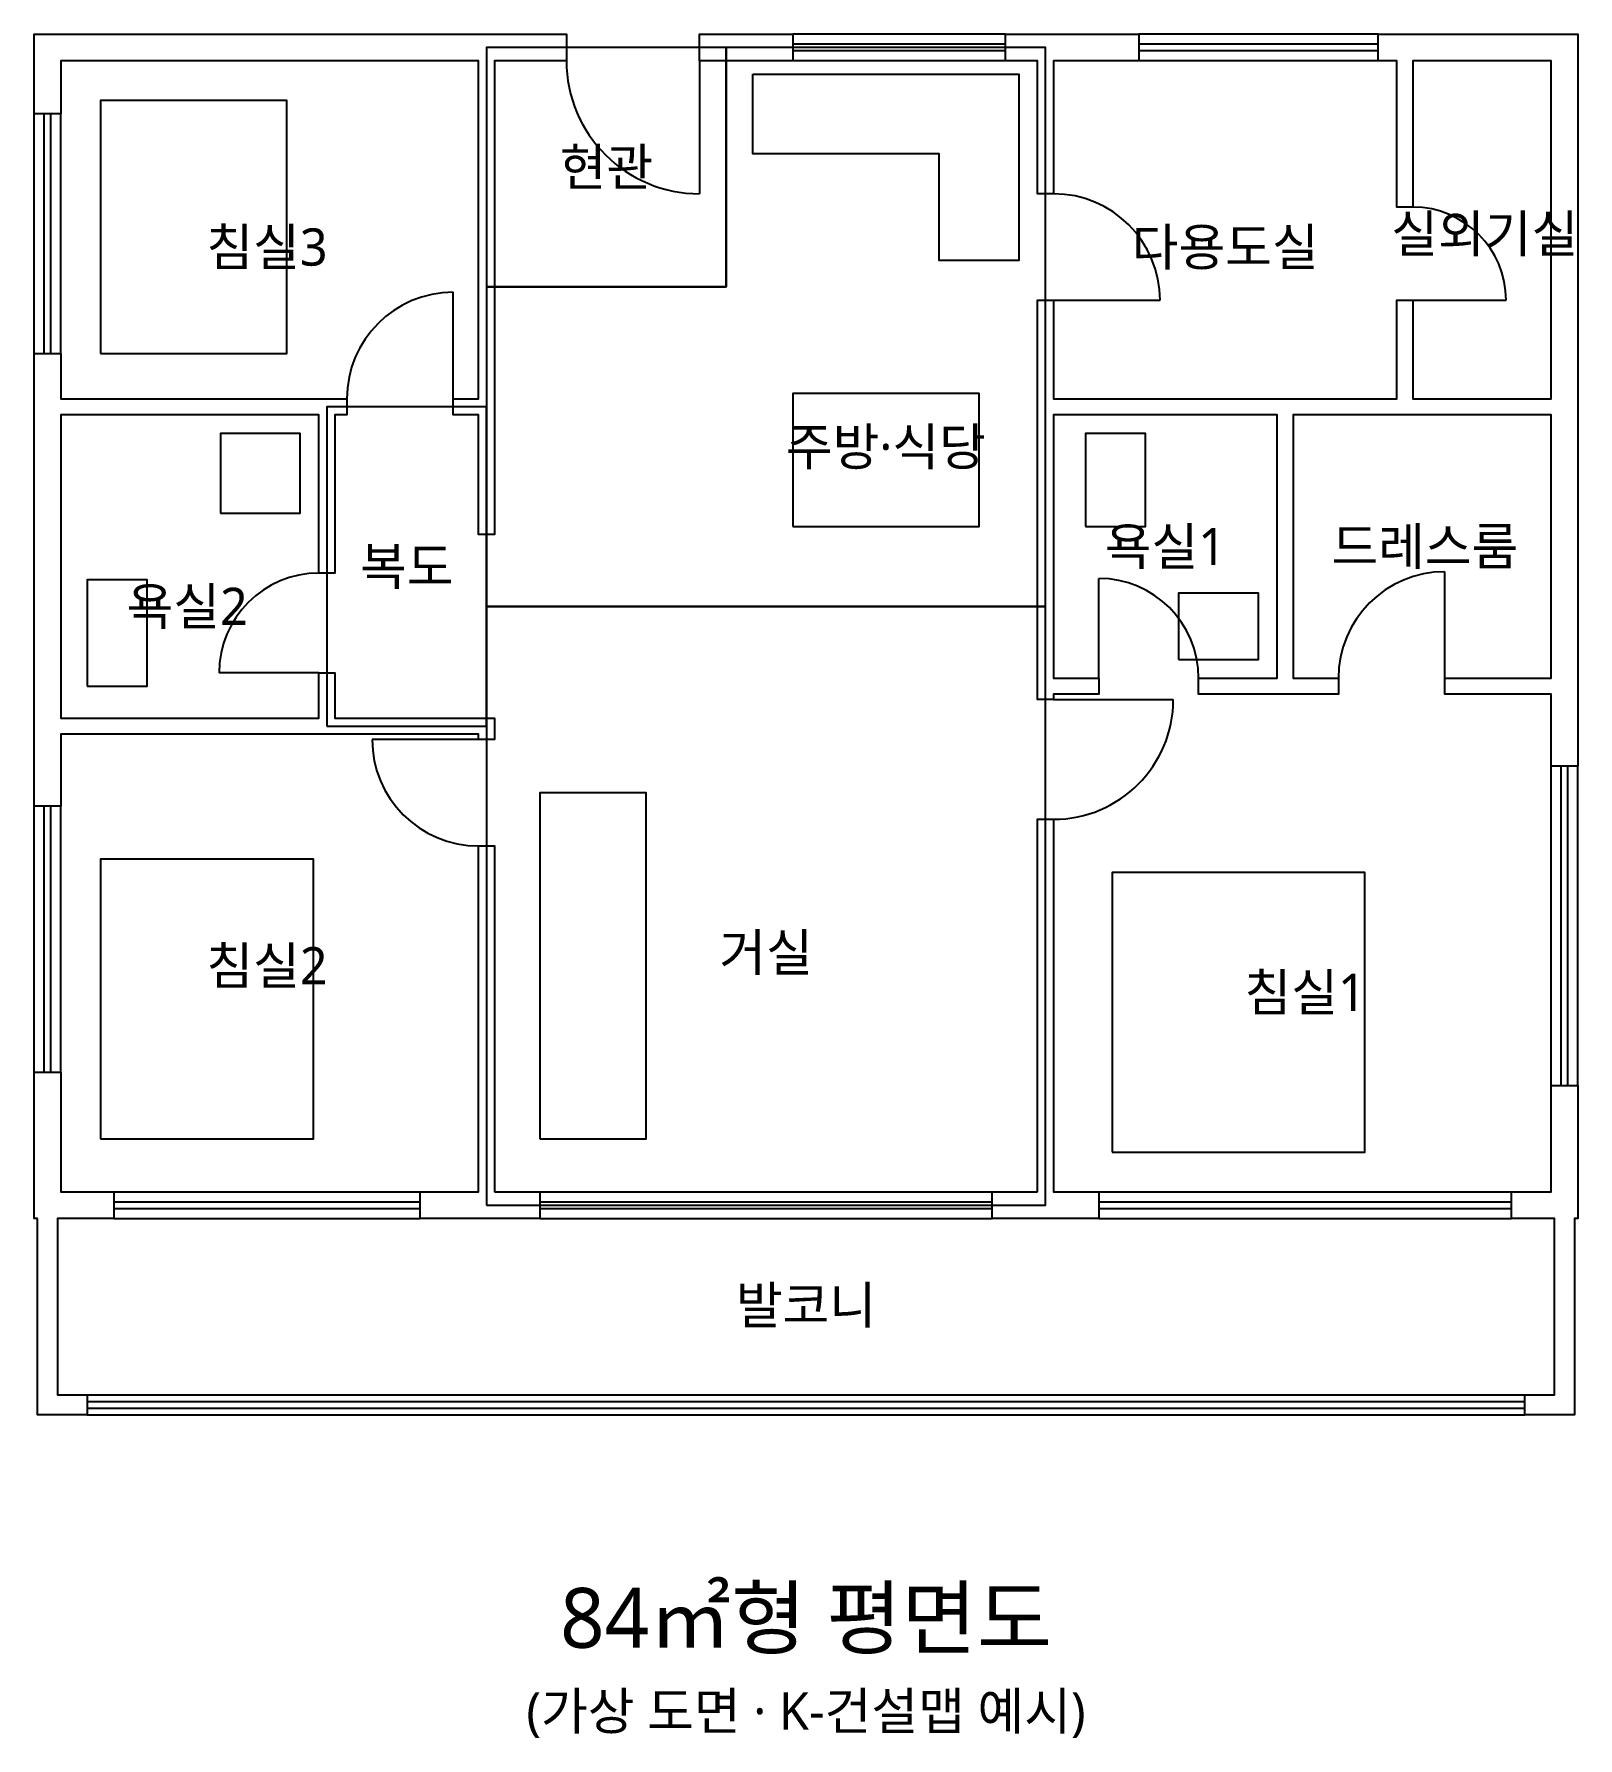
# Model space of a CAD drawing. Header units: millimetres. Extents: x -100 to 11500, y -2502 to 10300.
import ezdxf
from ezdxf.enums import TextEntityAlignment as Align

# ---------------------------------------------------------------- set-up
doc = ezdxf.new("R2010")
doc.units = ezdxf.units.MM
for name, color, linetype in [('A-AREA', 8, 'Continuous'), ('A-DOOR', 3, 'Continuous'), ('A-FURN', 9, 'Continuous'), ('A-TEXT', 2, 'Continuous'), ('A-TITLE', 7, 'Continuous'), ('A-TOIL', 9, 'Continuous'), ('A-WALL', 7, 'Continuous'), ('A-WIN', 4, 'Continuous')]:
    doc.layers.add(name, color=color, linetype=linetype)
doc.styles.add('KOR', font='malgun.ttf')

msp = doc.modelspace()

# ---------------------------------------------------------------- linework, layer by layer
at = {"layer": 'A-AREA'}
for points in [[(3300, 6000), (7500, 6000), (7500, 10200), (5100, 10200), (5100, 8400), (3300, 8400)], [(3300, 8400), (5100, 8400), (5100, 10200), (3300, 10200)], [(2100, 5100), (3300, 5100), (3300, 7500), (2100, 7500)], [(3300, 1500), (7500, 1500), (7500, 6000), (3300, 6000)]]:
    msp.add_lwpolyline(points, close=True, dxfattribs=at)
at = {"layer": 'A-DOOR'}
for p, q in [((4900, 10100), (4900, 9100)), ((3050, 7560), (3050, 8360)), ((7560, 8300), (8360, 8300)), ((10260, 8300), (10960, 8300)), ((7900, 5460), (7900, 6210)), ((10500, 5460), (10500, 6260)), ((2040, 5500), (1290, 5500)), ((7560, 5300), (8460, 5300)), ((3240, 5000), (2440, 5000))]:
    msp.add_line(p, q, dxfattribs=at)
for centre, radius, start, end in [((4900, 10100), 1000, 180, -90), ((7560, 8300), 800, 0, 90), ((10260, 8300), 700, 0, 90), ((3050, 7560), 800, 90, 180), ((2040, 5500), 750, 90, 180), ((7900, 5460), 750, 0, 90), ((10500, 5460), 800, 90, 180), ((7560, 5300), 900, -90, 0), ((3240, 5000), 800, 180, -90)]:
    msp.add_arc(centre, radius, start, end, dxfattribs=at)
at = {"layer": 'A-FURN'}
msp.add_line((3300, 8400), (5100, 8400), dxfattribs=at)
for points in [[(5300, 10000), (7300, 10000), (7300, 8600), (6700, 8600), (6700, 9400), (5300, 9400)], [(400, 7900), (1800, 7900), (1800, 9800), (400, 9800)], [(5600, 6600), (7000, 6600), (7000, 7600), (5600, 7600)], [(3700, 2000), (4500, 2000), (4500, 4600), (3700, 4600)], [(400, 2000), (2000, 2000), (2000, 4100), (400, 4100)], [(8000, 1900), (9900, 1900), (9900, 4000), (8000, 4000)]]:
    msp.add_lwpolyline(points, close=True, dxfattribs=at)
at = {"layer": 'A-TOIL'}
for points in [[(1300, 6700), (1900, 6700), (1900, 7300), (1300, 7300)], [(7800, 6600), (8250, 6600), (8250, 7300), (7800, 7300)], [(300, 5400), (750, 5400), (750, 6200), (300, 6200)], [(8500, 5600), (9100, 5600), (9100, 6100), (8500, 6100)]]:
    msp.add_lwpolyline(points, close=True, dxfattribs=at)
at = {"layer": 'A-WALL'}
for points in [[(-100, 10100), (-100, 10200), (-100, 10300), (100, 10300), (3900, 10300), (3900, 10100), (3360, 10100), (3360, 7560), (3360, 7440), (3360, 6600), (3360, 6540), (3240, 6540), (3240, 7440), (3050, 7440), (3050, 7560), (3240, 7560), (3240, 10100), (100, 10100), (100, 9700), (-100, 9700)], [(5600, 10300), (5600, 10100), (4900, 10100), (4900, 10300)], [(8200, 10300), (8200, 10100), (7560, 10100), (7560, 9100), (7440, 9100), (7440, 10100), (7200, 10100), (7200, 10300)], [(11300, 10300), (11400, 10300), (11500, 10300), (11500, 10100), (11500, 4800), (11300, 4800), (11300, 5340), (10500, 5340), (10500, 5460), (11300, 5460), (11300, 7440), (10260, 7440), (10140, 7440), (9360, 7440), (9360, 5460), (9700, 5460), (9700, 5340), (9360, 5340), (9240, 5340), (8650, 5340), (8650, 5460), (9240, 5460), (9240, 7440), (7560, 7440), (7560, 5460), (7900, 5460), (7900, 5340), (7560, 5340), (7560, 5300), (7440, 5300), (7440, 5340), (7440, 5400), (7440, 5460), (7440, 7440), (7440, 7560), (7440, 8300), (7560, 8300), (7560, 7560), (9240, 7560), (9360, 7560), (10140, 7560), (10140, 8300), (10260, 8300), (10260, 7560), (11300, 7560), (11300, 10100), (10260, 10100), (10260, 9000), (10140, 9000), (10140, 10100), (10000, 10100), (10000, 10300)], [(-100, 7900), (100, 7900), (100, 7560), (2040, 7560), (2160, 7560), (2250, 7560), (2250, 7440), (2160, 7440), (2160, 6250), (2040, 6250), (2040, 7440), (100, 7440), (100, 5160), (2040, 5160), (2040, 5500), (2160, 5500), (2160, 5160), (3240, 5160), (3300, 5160), (3360, 5160), (3360, 5040), (3360, 5000), (3240, 5000), (3240, 5040), (2160, 5040), (2040, 5040), (100, 5040), (100, 4500), (-100, 4500)], [(7440, 1600), (7440, 4400), (7560, 4400), (7560, 1600), (7900, 1600), (7900, 1400), (7100, 1400), (7100, 1600)], [(3360, 1600), (3700, 1600), (3700, 1400), (2800, 1400), (2800, 1600), (3240, 1600), (3240, 4200), (3360, 4200)], [(-75, 1400), (-100, 1400), (-100, 1600), (-100, 2500), (100, 2500), (100, 1600), (500, 1600), (500, 1400), (100, 1400), (75, 1400), (75, 75), (300, 75), (300, -75), (75, -75), (0, -75), (-75, -75), (-75, 75)], [(11500, 1600), (11500, 1500), (11500, 1400), (11475, 1400), (11475, 75), (11475, 0), (11475, -75), (11325, -75), (11100, -75), (11100, 75), (11325, 75), (11325, 1400), (11300, 1400), (11000, 1400), (11000, 1600), (11300, 1600), (11300, 2400), (11500, 2400)]]:
    msp.add_lwpolyline(points, close=True, dxfattribs=at)
at = {"layer": 'A-WIN'}
for p, q in [((7200, 10300), (5600, 10300)), ((10000, 10300), (8200, 10300)), ((7200, 10225), (5600, 10225)), ((7200, 10175), (5600, 10175)), ((10000, 10225), (8200, 10225)), ((10000, 10175), (8200, 10175)), ((7200, 10100), (5600, 10100)), ((10000, 10100), (8200, 10100)), ((-100, 7900), (-100, 9700)), ((-25, 7900), (-25, 9700)), ((25, 7900), (25, 9700)), ((100, 7900), (100, 9700)), ((11300, 2400), (11300, 4800)), ((11375, 2400), (11375, 4800)), ((11425, 2400), (11425, 4800)), ((11500, 2400), (11500, 4800)), ((-100, 2500), (-100, 4500)), ((-25, 2500), (-25, 4500)), ((25, 2500), (25, 4500)), ((100, 2500), (100, 4500)), ((500, 1600), (2800, 1600)), ((3700, 1600), (7100, 1600)), ((7900, 1600), (11000, 1600)), ((500, 1525), (2800, 1525)), ((500, 1475), (2800, 1475)), ((3700, 1525), (7100, 1525)), ((3700, 1475), (7100, 1475)), ((7900, 1525), (11000, 1525)), ((7900, 1475), (11000, 1475)), ((500, 1400), (2800, 1400)), ((3700, 1400), (7100, 1400)), ((7900, 1400), (11000, 1400)), ((300, 75), (11100, 75)), ((300, 25), (11100, 25)), ((300, -25), (11100, -25)), ((300, -75), (11100, -75))]:
    msp.add_line(p, q, dxfattribs=at)

# ---------------------------------------------------------------- texts
at = {"layer": 'A-TEXT', "style": 'KOR'}
for s, p in [('현관', (4200, 9300)), ('실외기실', (10800, 8800)), ('침실3', (1650, 8700)), ('다용도실', (8850, 8700)), ('주방·식당', (6300, 7200)), ('욕실1', (8400, 6450)), ('드레스룸', (10350, 6450)), ('복도', (2700, 6300)), ('욕실2', (1050, 6000)), ('침실2', (1650, 3300)), ('거실', (5400, 3400)), ('침실1', (9450, 3100)), ('발코니', (5700, 750))]:
    msp.add_text(s, height=280, dxfattribs=at).set_placement(p, align=Align.MIDDLE_CENTER)
at = {"layer": 'A-TITLE', "style": 'KOR'}
for s, height, p in [('84㎡형 평면도', 450, (5700, -1600)), ('(가상 도면 · K-건설맵 예시)', 280, (5700, -2300))]:
    msp.add_text(s, height=height, dxfattribs=at).set_placement(p, align=Align.MIDDLE_CENTER)

doc.saveas('drawing.dxf')
